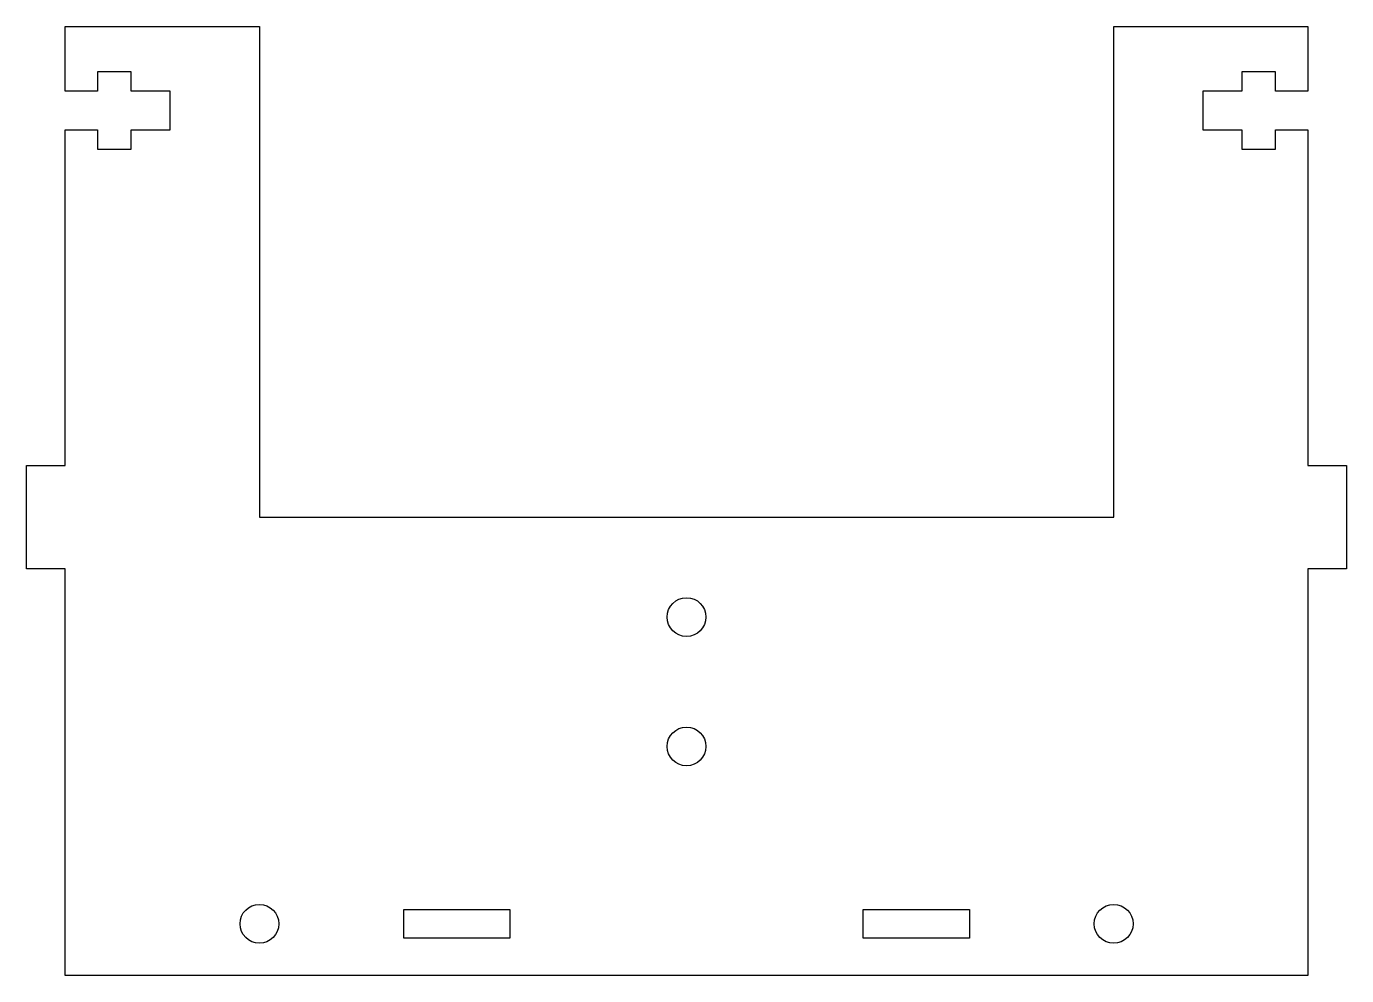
# Model space of a CAD drawing. Header units: millimetres. Extents: x -49 to 53, y -119 to -45.
import ezdxf

# ---------------------------------------------------------------- set-up
doc = ezdxf.new("R2010")
doc.units = ezdxf.units.MM

msp = doc.modelspace()

# ---------------------------------------------------------------- linework, layer by layer
at = {"color": 7, "linetype": 'Continuous', "lineweight": 25}
for p, q in [((-45.73, -50.2), (-45.73, -45.2)), ((-45.73, -45.2), (-30.73, -45.2)), ((-30.73, -45.2), (-30.73, -83.14)), ((35.27, -83.14), (35.27, -45.2)), ((35.27, -45.2), (50.27, -45.2)), ((50.27, -45.2), (50.27, -50.2)), ((-40.63, -48.7), (-43.23, -48.7)), ((-43.23, -48.7), (-43.23, -50.2)), ((-40.63, -50.2), (-40.63, -48.7)), ((47.77, -48.7), (45.17, -48.7)), ((45.17, -48.7), (45.17, -50.2)), ((47.77, -50.2), (47.77, -48.7)), ((-43.23, -50.2), (-45.73, -50.2)), ((-37.63, -50.2), (-40.63, -50.2)), ((-37.63, -53.2), (-37.63, -50.2)), ((45.17, -50.2), (42.17, -50.2)), ((42.17, -50.2), (42.17, -53.2)), ((50.27, -50.2), (47.77, -50.2)), ((-45.73, -79.14), (-45.73, -53.2)), ((-45.73, -53.2), (-43.23, -53.2)), ((-43.23, -53.2), (-43.23, -54.7)), ((-40.63, -54.7), (-40.63, -53.2)), ((-40.63, -53.2), (-37.63, -53.2)), ((42.17, -53.2), (45.17, -53.2)), ((45.17, -53.2), (45.17, -54.7)), ((47.77, -54.7), (47.77, -53.2)), ((47.77, -53.2), (50.27, -53.2)), ((50.27, -53.2), (50.27, -79.14)), ((-43.23, -54.7), (-40.63, -54.7)), ((45.17, -54.7), (47.77, -54.7)), ((-48.73, -87.14), (-48.73, -79.14)), ((-48.73, -79.14), (-45.73, -79.14)), ((50.27, -79.14), (53.27, -79.14)), ((53.27, -79.14), (53.27, -87.14)), ((-30.73, -83.14), (35.27, -83.14)), ((-45.73, -87.14), (-48.73, -87.14)), ((-45.73, -118.57), (-45.73, -87.14)), ((53.27, -87.14), (50.27, -87.14)), ((50.27, -87.14), (50.27, -118.57)), ((-19.58, -115.67), (-19.58, -113.47)), ((-19.58, -113.47), (-11.38, -113.47)), ((-11.38, -113.47), (-11.38, -115.67)), ((15.92, -113.47), (24.12, -113.47)), ((15.92, -115.67), (15.92, -113.47)), ((24.12, -113.47), (24.12, -115.67)), ((-11.38, -115.67), (-19.58, -115.67)), ((24.12, -115.67), (15.92, -115.67)), ((50.27, -118.57), (-45.73, -118.57))]:
    msp.add_line(p, q, dxfattribs=at)
for centre in [(2.27, -90.86), (2.27, -100.86), (-30.73, -114.57), (35.27, -114.57)]:
    msp.add_circle(centre, 1.5, dxfattribs=at)

doc.saveas('drawing.dxf')
